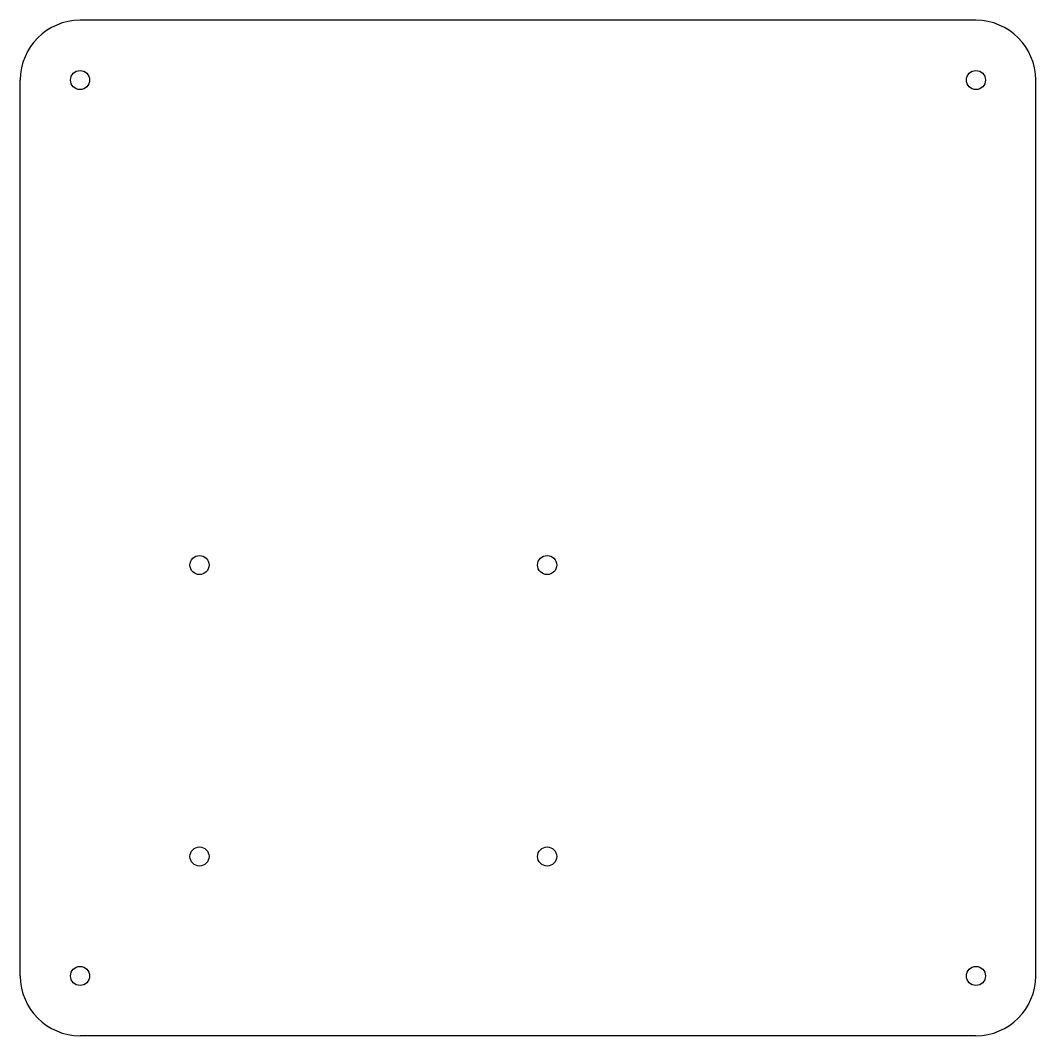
# Model space of a CAD drawing. Extents: x -200 to -30, y 0 to 170.
import ezdxf

# ---------------------------------------------------------------- set-up
doc = ezdxf.new("R2010")
doc.units = 0
doc.header["$MEASUREMENT"] = 0
doc.layers.add('VISIBLE', color=7, linetype='CONTINUOUS')

msp = doc.modelspace()

# ---------------------------------------------------------------- linework, layer by layer
at = {"layer": 'VISIBLE'}
for p, q in [((-40, 170), (-190, 170)), ((-200, 10), (-200, 160)), ((-30, 10), (-30, 160)), ((-40, 0), (-190, 0))]:
    msp.add_line(p, q, dxfattribs=at)
for centre in [(-190, 160), (-40, 160), (-170, 78.8), (-111.8, 78.8), (-170, 30), (-111.8, 30), (-190, 10), (-40, 10)]:
    msp.add_circle(centre, 1.6, dxfattribs=at)
for centre, start, end in [((-40, 160), 0, 90), ((-190, 160), 90, 180), ((-190, 10), 180, 270), ((-40, 10), 270, 0)]:
    msp.add_arc(centre, 10, start, end, dxfattribs=at)

doc.saveas('drawing.dxf')
